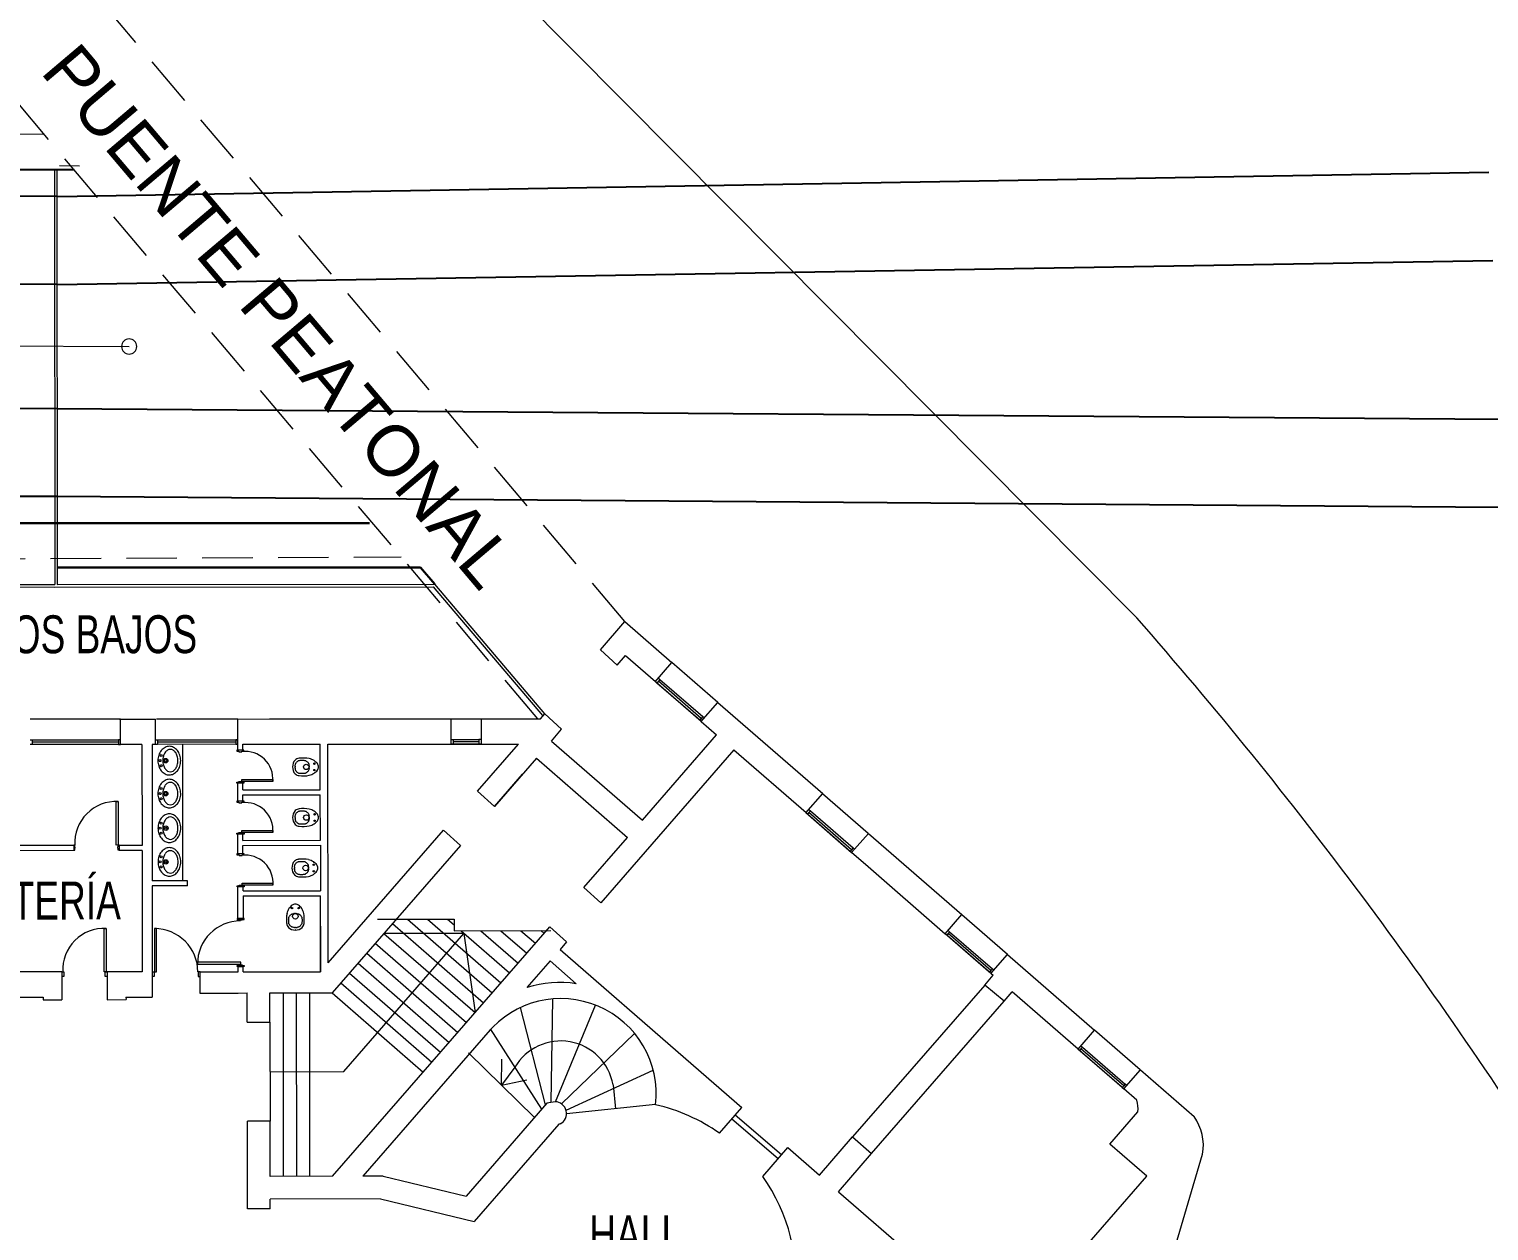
# Model space of a CAD drawing. Header units: millimetres. Extents: x 2669 to 3716, y 1967 to 2664.
# Drawn here: x 3422.39 to 3451.27, y 2209.47 to 2233.24 of the extents above; entities that cross this region are included whole.
import ezdxf

# ---------------------------------------------------------------- set-up
doc = ezdxf.new("R2010")
doc.units = ezdxf.units.MM
doc.linetypes.add('DASHED2', pattern=[0.375, 0.25, -0.125])
for name, color, linetype, lineweight in [('01 Textos', 7, 'Continuous', 15), ('02 L d C', 7, 'Continuous', 5), ('03 Cerramientos', 7, 'Continuous', 15), ('03 Escaleras', 7, 'Continuous', 5), ('03 Manzanas', 253, 'Continuous', 15), ('03 Muros', 7, 'Continuous', 13), ('03 Proyecciones', 7, 'Continuous', 20), ('04 Plataformas', 7, 'Continuous', 30), ('05 Bloques', 7, 'Continuous', 5)]:
    doc.layers.add(name, color=color, linetype=linetype, lineweight=lineweight)
doc.layers.add('vías', color=8, linetype='Continuous')
doc.styles.add('ROMANS', font='arial.ttf', dxfattribs={"width": 0.7})
doc.linetypes.add('FENCELINE2', pattern='A,0.25,-0.1,[132,ltypeshp.shx,S=0.1,R=0,X=-0.1,Y=0],-0.1,1', length=1.45)

msp = doc.modelspace()

# ---------------------------------------------------------------- linework, layer by layer
at = {"layer": '02 L d C'}
for p, q in [((3429.287, 2215.634), (3430.802, 2215.635)), ((3430.802, 2215.635), (3430.803, 2215.403)), ((3430.803, 2215.403), (3432.714, 2215.405)), ((3428.617, 2212.616), (3430.996, 2215.351)), ((3430.996, 2215.351), (3429.413, 2215.35)), ((3430.996, 2215.351), (3431.215, 2213.782)), ((3431.739, 2212.35), (3431.743, 2212.864)), ((3427.158, 2212.614), (3428.617, 2212.616)), ((3432.003, 2212.701), (3431.739, 2212.35)), ((3431.739, 2212.35), (3432.242, 2212.454)), ((3433.945, 2212.356), (3433.994, 2211.88))]:
    msp.add_line(p, q, dxfattribs=at)
msp.add_arc((3432.911, 2212.172), 1.05, 10.0551, 149.7779, dxfattribs=at)
at = {"layer": '03 Cerramientos'}
for p, q in [((3422.892, 2230.46), (3422.9, 2222.253)), ((3422.942, 2230.46), (3422.95, 2222.253)), ((3413, 2222.242), (3422.9, 2222.253)), ((3413, 2222.192), (3430.393, 2222.211)), ((3422.9, 2222.203), (3430.393, 2222.211)), ((3422.95, 2222.253), (3430.416, 2222.261)), ((3432.557, 2219.662), (3430.393, 2222.211)), ((3432.595, 2219.695), (3430.416, 2222.261)), ((3436.017, 2219.922), (3435.11, 2220.709)), ((3435.689, 2219.545), (3434.783, 2220.331)), ((3434.813, 2220.305), (3434.783, 2220.331)), ((3434.783, 2220.331), (3434.783, 2220.331)), ((3434.842, 2220.339), (3434.813, 2220.305)), ((3435.659, 2219.571), (3434.813, 2220.305)), ((3434.842, 2220.399), (3434.872, 2220.373)), ((3434.872, 2220.373), (3434.842, 2220.339)), ((3435.688, 2219.605), (3434.842, 2220.339)), ((3434.842, 2220.339), (3434.842, 2220.339)), ((3434.842, 2220.339), (3434.842, 2220.339)), ((3434.842, 2220.339), (3434.842, 2220.339)), ((3434.872, 2220.373), (3435.718, 2219.639)), ((3424.201, 2219.59), (3422.411, 2219.588)), ((3424.853, 2219.59), (3424.894, 2219.59)), ((3426.521, 2219.592), (3424.911, 2219.59)), ((3430.735, 2219.597), (3431.335, 2219.597)), ((3422.412, 2219.178), (3422.452, 2219.178)), ((3422.452, 2219.178), (3424.162, 2219.18)), ((3422.452, 2219.178), (3422.452, 2219.133)), ((3424.162, 2219.135), (3422.452, 2219.133)), ((3422.452, 2219.133), (3422.452, 2219.133)), ((3422.452, 2219.133), (3422.452, 2219.133)), ((3422.452, 2219.133), (3422.452, 2219.133)), ((3422.452, 2219.133), (3422.452, 2219.088)), ((3424.202, 2219.18), (3424.162, 2219.18)), ((3424.162, 2219.18), (3424.162, 2219.135)), ((3424.162, 2219.135), (3424.162, 2219.135)), ((3424.162, 2219.135), (3424.162, 2219.135)), ((3424.162, 2219.135), (3424.162, 2219.135)), ((3424.162, 2219.135), (3424.162, 2219.09)), ((3424.894, 2219.18), (3424.934, 2219.18)), ((3424.934, 2219.18), (3426.522, 2219.182)), ((3424.934, 2219.18), (3424.934, 2219.135)), ((3426.485, 2219.137), (3424.934, 2219.135)), ((3424.934, 2219.135), (3424.934, 2219.135)), ((3424.934, 2219.135), (3424.934, 2219.135)), ((3424.934, 2219.135), (3424.934, 2219.135)), ((3424.934, 2219.135), (3424.934, 2219.09)), ((3426.525, 2219.182), (3426.485, 2219.182)), ((3426.485, 2219.182), (3426.485, 2219.137)), ((3426.485, 2219.137), (3426.485, 2219.137)), ((3426.485, 2219.137), (3426.485, 2219.137)), ((3426.485, 2219.137), (3426.485, 2219.137)), ((3426.485, 2219.137), (3426.485, 2219.092)), ((3430.74, 2219.187), (3430.78, 2219.187)), ((3430.78, 2219.187), (3431.291, 2219.187)), ((3430.78, 2219.187), (3430.781, 2219.142)), ((3431.291, 2219.142), (3430.781, 2219.142)), ((3430.781, 2219.142), (3430.781, 2219.142)), ((3430.781, 2219.142), (3430.781, 2219.142)), ((3430.781, 2219.142), (3430.781, 2219.142)), ((3430.781, 2219.142), (3430.781, 2219.097)), ((3431.331, 2219.187), (3431.291, 2219.187)), ((3431.291, 2219.187), (3431.291, 2219.142)), ((3431.291, 2219.142), (3431.291, 2219.142)), ((3431.291, 2219.142), (3431.291, 2219.142)), ((3431.291, 2219.142), (3431.291, 2219.142)), ((3431.291, 2219.142), (3431.291, 2219.097)), ((3423.694, 2219.089), (3422.412, 2219.088)), ((3422.452, 2219.088), (3422.412, 2219.088)), ((3422.412, 2219.088), (3422.412, 2219.088)), ((3424.162, 2219.09), (3422.452, 2219.088)), ((3424.162, 2219.09), (3424.202, 2219.09)), ((3424.202, 2219.09), (3424.202, 2219.09)), ((3424.934, 2219.09), (3424.894, 2219.09)), ((3424.894, 2219.09), (3424.894, 2219.09)), ((3426.522, 2219.092), (3424.934, 2219.09)), ((3426.485, 2219.092), (3426.525, 2219.092)), ((3426.622, 2218.976), (3426.503, 2218.976)), ((3426.503, 2218.976), (3426.503, 2218.956)), ((3426.503, 2218.956), (3426.543, 2218.956)), ((3426.522, 2218.977), (3426.522, 2219.092)), ((3426.525, 2219.092), (3426.525, 2219.092)), ((3426.543, 2218.956), (3426.543, 2218.946)), ((3426.543, 2218.946), (3426.603, 2218.946)), ((3426.603, 2218.946), (3426.603, 2218.956)), ((3426.603, 2218.956), (3426.643, 2218.956)), ((3426.622, 2218.977), (3426.622, 2219.092)), ((3426.643, 2218.976), (3426.622, 2218.976)), ((3426.643, 2218.956), (3426.643, 2218.976)), ((3430.736, 2219.097), (3431.336, 2219.097)), ((3430.781, 2219.097), (3430.741, 2219.097)), ((3430.741, 2219.097), (3430.741, 2219.097)), ((3431.291, 2219.097), (3430.781, 2219.097)), ((3431.331, 2219.097), (3431.291, 2219.097)), ((3431.291, 2219.097), (3431.331, 2219.097)), ((3431.331, 2219.097), (3431.331, 2219.097)), ((3426.503, 2218.326), (3426.503, 2218.346)), ((3426.503, 2218.346), (3426.543, 2218.346)), ((3426.522, 2218.326), (3426.503, 2218.326)), ((3426.643, 2218.326), (3426.522, 2218.326)), ((3426.543, 2218.346), (3426.543, 2218.356)), ((3426.543, 2218.356), (3426.603, 2218.356)), ((3426.603, 2218.396), (3427.213, 2218.397)), ((3426.603, 2218.356), (3426.603, 2218.396)), ((3427.213, 2218.357), (3426.603, 2218.356)), ((3426.603, 2218.356), (3426.603, 2218.346)), ((3426.603, 2218.346), (3426.643, 2218.346)), ((3426.643, 2218.346), (3426.643, 2218.326)), ((3427.213, 2218.397), (3427.213, 2218.357)), ((3424.115, 2217.959), (3424.155, 2217.96)), ((3424.116, 2217.099), (3424.115, 2217.959)), ((3424.155, 2217.96), (3424.156, 2217.1)), ((3426.623, 2217.965), (3426.504, 2217.965)), ((3426.504, 2217.965), (3426.504, 2217.945)), ((3426.644, 2217.965), (3426.623, 2217.965)), ((3426.644, 2217.945), (3426.644, 2217.965)), ((3438.992, 2217.325), (3438.086, 2218.111)), ((3426.504, 2217.945), (3426.544, 2217.945)), ((3426.544, 2217.945), (3426.544, 2217.935)), ((3426.544, 2217.935), (3426.604, 2217.935)), ((3426.604, 2217.935), (3426.604, 2217.945)), ((3426.604, 2217.945), (3426.644, 2217.945)), ((3438.665, 2216.947), (3437.758, 2217.734)), ((3437.789, 2217.707), (3437.758, 2217.734)), ((3437.758, 2217.734), (3437.758, 2217.734)), ((3437.818, 2217.741), (3437.789, 2217.707)), ((3438.635, 2216.973), (3437.789, 2217.707)), ((3437.817, 2217.802), (3437.848, 2217.775)), ((3437.848, 2217.775), (3437.818, 2217.741)), ((3438.664, 2217.007), (3437.818, 2217.741)), ((3437.818, 2217.741), (3437.818, 2217.741)), ((3437.818, 2217.741), (3437.818, 2217.741)), ((3437.818, 2217.741), (3437.818, 2217.741)), ((3437.848, 2217.775), (3438.694, 2217.041)), ((3426.604, 2217.385), (3427.214, 2217.386)), ((3426.604, 2217.345), (3426.604, 2217.385)), ((3427.214, 2217.386), (3427.214, 2217.346)), ((3423.296, 2217.099), (3423.276, 2217.099)), ((3423.276, 2217.099), (3423.276, 2217.089)), ((3423.296, 2217.059), (3423.296, 2217.099)), ((3424.156, 2217.1), (3424.116, 2217.099)), ((3424.156, 2217.06), (3424.156, 2217.1)), ((3424.156, 2217.1), (3424.176, 2217.1)), ((3424.156, 2217.06), (3424.156, 2217.1)), ((3424.156, 2217.1), (3424.176, 2217.1)), ((3424.176, 2217.1), (3424.176, 2217.09)), ((3424.176, 2217.1), (3424.176, 2217.09)), ((3426.504, 2217.315), (3426.504, 2217.335)), ((3426.504, 2217.335), (3426.544, 2217.335)), ((3426.523, 2217.315), (3426.504, 2217.315)), ((3426.644, 2217.315), (3426.523, 2217.315)), ((3426.544, 2217.335), (3426.544, 2217.345)), ((3426.544, 2217.345), (3426.604, 2217.345)), ((3427.214, 2217.346), (3426.604, 2217.345)), ((3426.604, 2217.345), (3426.604, 2217.335)), ((3426.604, 2217.335), (3426.644, 2217.335)), ((3426.644, 2217.335), (3426.644, 2217.315)), ((3423.276, 2216.999), (3423.296, 2216.999)), ((3423.306, 2217.059), (3423.296, 2217.059)), ((3423.296, 2216.999), (3423.296, 2217.039)), ((3423.296, 2217.039), (3423.306, 2217.039)), ((3423.306, 2217.039), (3423.306, 2217.059)), ((3424.146, 2217.04), (3424.146, 2217.06)), ((3424.146, 2217.06), (3424.156, 2217.06)), ((3424.146, 2217.04), (3424.146, 2217.06)), ((3424.146, 2217.06), (3424.156, 2217.06)), ((3424.156, 2217.04), (3424.146, 2217.04)), ((3424.156, 2217.04), (3424.146, 2217.04)), ((3424.156, 2217), (3424.156, 2217.04)), ((3424.156, 2217), (3424.156, 2217.04)), ((3424.176, 2217), (3424.156, 2217)), ((3424.176, 2217), (3424.156, 2217)), ((3424.176, 2217.09), (3424.176, 2216.99)), ((3426.624, 2216.923), (3426.505, 2216.923)), ((3426.505, 2216.923), (3426.505, 2216.903)), ((3426.505, 2216.903), (3426.545, 2216.903)), ((3426.545, 2216.903), (3426.545, 2216.893)), ((3426.545, 2216.893), (3426.605, 2216.893)), ((3426.605, 2216.893), (3426.605, 2216.903)), ((3426.605, 2216.903), (3426.645, 2216.903)), ((3426.645, 2216.923), (3426.624, 2216.923)), ((3426.645, 2216.903), (3426.645, 2216.923)), ((3438.664, 2217.007), (3438.635, 2216.973)), ((3438.635, 2216.973), (3438.665, 2216.947)), ((3438.694, 2217.041), (3438.664, 2217.007)), ((3438.664, 2217.007), (3438.664, 2217.007)), ((3438.664, 2217.007), (3438.664, 2217.007)), ((3438.664, 2217.007), (3438.664, 2217.007)), ((3438.665, 2216.947), (3438.665, 2216.947)), ((3438.724, 2217.015), (3438.694, 2217.041)), ((3426.506, 2216.273), (3426.506, 2216.293)), ((3426.506, 2216.293), (3426.546, 2216.293)), ((3426.525, 2216.273), (3426.506, 2216.273)), ((3426.525, 2216.191), (3426.525, 2216.273)), ((3426.646, 2216.273), (3426.525, 2216.273)), ((3426.546, 2216.293), (3426.546, 2216.303)), ((3426.546, 2216.303), (3426.606, 2216.303)), ((3426.605, 2216.343), (3427.215, 2216.344)), ((3426.606, 2216.303), (3426.605, 2216.343)), ((3427.216, 2216.304), (3426.606, 2216.303)), ((3426.606, 2216.303), (3426.606, 2216.293)), ((3426.606, 2216.293), (3426.646, 2216.293)), ((3426.646, 2216.293), (3426.646, 2216.273)), ((3427.215, 2216.344), (3427.216, 2216.304)), ((3441.748, 2214.932), (3440.842, 2215.718)), ((3423.878, 2214.588), (3423.877, 2215.448)), ((3423.877, 2215.448), (3423.917, 2215.448)), ((3423.917, 2215.448), (3423.918, 2214.588)), ((3424.915, 2215.45), (3424.875, 2215.45)), ((3424.875, 2215.45), (3424.876, 2214.59)), ((3424.916, 2214.59), (3424.915, 2215.45)), ((3426.625, 2215.646), (3426.506, 2215.646)), ((3426.506, 2215.646), (3426.506, 2215.626)), ((3426.506, 2215.626), (3426.546, 2215.626)), ((3426.525, 2215.646), (3426.625, 2215.646)), ((3426.546, 2215.626), (3426.546, 2215.616)), ((3426.546, 2215.616), (3426.606, 2215.616)), ((3426.606, 2215.616), (3426.606, 2215.626)), ((3426.606, 2215.626), (3426.646, 2215.626)), ((3426.646, 2215.646), (3426.625, 2215.646)), ((3426.646, 2215.626), (3426.646, 2215.646)), ((3440.573, 2215.408), (3440.604, 2215.382)), ((3440.604, 2215.382), (3440.574, 2215.348)), ((3440.604, 2215.382), (3441.45, 2214.648)), ((3441.421, 2214.554), (3440.514, 2215.34)), ((3440.545, 2215.314), (3440.514, 2215.34)), ((3440.514, 2215.34), (3440.514, 2215.34)), ((3440.574, 2215.348), (3440.545, 2215.314)), ((3441.391, 2214.58), (3440.545, 2215.314)), ((3441.42, 2214.614), (3440.574, 2215.348)), ((3440.574, 2215.348), (3440.574, 2215.348)), ((3440.574, 2215.348), (3440.574, 2215.348)), ((3440.574, 2215.348), (3440.574, 2215.348)), ((3426.578, 2214.783), (3425.718, 2214.782)), ((3426.578, 2214.743), (3426.578, 2214.783)), ((3423.038, 2214.587), (3423.078, 2214.588)), ((3423.078, 2214.498), (3423.038, 2214.497)), ((3423.038, 2214.497), (3423.038, 2214.497)), ((3423.078, 2214.588), (3423.078, 2214.543)), ((3423.078, 2214.543), (3423.078, 2214.543)), ((3423.078, 2214.543), (3423.078, 2214.543)), ((3423.078, 2214.543), (3423.078, 2214.543)), ((3423.078, 2214.543), (3423.078, 2214.498)), ((3423.918, 2214.588), (3423.878, 2214.588)), ((3423.899, 2214.544), (3423.899, 2214.589)), ((3423.899, 2214.589), (3423.939, 2214.589)), ((3423.899, 2214.499), (3423.899, 2214.544)), ((3423.899, 2214.544), (3423.899, 2214.544)), ((3423.899, 2214.544), (3423.899, 2214.544)), ((3423.899, 2214.544), (3423.899, 2214.544)), ((3423.939, 2214.499), (3423.899, 2214.499)), ((3423.939, 2214.589), (3423.939, 2214.589)), ((3424.829, 2214.589), (3424.869, 2214.589)), ((3424.869, 2214.499), (3424.829, 2214.499)), ((3424.829, 2214.499), (3424.829, 2214.499)), ((3424.869, 2214.589), (3424.869, 2214.544)), ((3424.869, 2214.544), (3424.869, 2214.544)), ((3424.869, 2214.544), (3424.869, 2214.544)), ((3424.869, 2214.544), (3424.869, 2214.544)), ((3424.869, 2214.544), (3424.869, 2214.499)), ((3424.876, 2214.59), (3424.916, 2214.59)), ((3425.718, 2214.782), (3425.718, 2214.742)), ((3425.718, 2214.742), (3426.578, 2214.743)), ((3425.775, 2214.59), (3425.735, 2214.59)), ((3425.735, 2214.59), (3425.735, 2214.545)), ((3425.735, 2214.545), (3425.735, 2214.545)), ((3425.735, 2214.545), (3425.735, 2214.545)), ((3425.735, 2214.545), (3425.735, 2214.545)), ((3425.735, 2214.545), (3425.735, 2214.5)), ((3425.735, 2214.5), (3425.775, 2214.5)), ((3425.775, 2214.5), (3425.775, 2214.5)), ((3426.507, 2214.696), (3426.507, 2214.716)), ((3426.507, 2214.716), (3426.547, 2214.716)), ((3426.526, 2214.696), (3426.507, 2214.696)), ((3426.647, 2214.696), (3426.526, 2214.696)), ((3426.547, 2214.716), (3426.547, 2214.726)), ((3426.547, 2214.726), (3426.607, 2214.726)), ((3426.607, 2214.726), (3426.607, 2214.716)), ((3426.607, 2214.716), (3426.647, 2214.716)), ((3426.647, 2214.716), (3426.647, 2214.696)), ((3441.42, 2214.614), (3441.391, 2214.58)), ((3441.391, 2214.58), (3441.421, 2214.554)), ((3441.45, 2214.648), (3441.42, 2214.614)), ((3441.42, 2214.614), (3441.42, 2214.614)), ((3441.42, 2214.614), (3441.42, 2214.614)), ((3441.42, 2214.614), (3441.42, 2214.614)), ((3441.421, 2214.554), (3441.421, 2214.554)), ((3441.423, 2214.557), (3441.465, 2214.521)), ((3441.48, 2214.622), (3441.45, 2214.648)), ((3441.297, 2214.328), (3438.683, 2211.323)), ((3439.06, 2210.995), (3441.681, 2214.008)), ((3444.376, 2212.65), (3443.47, 2213.436)), ((3444.048, 2212.272), (3443.142, 2213.059)), ((3443.172, 2213.033), (3443.142, 2213.059)), ((3443.142, 2213.059), (3443.142, 2213.059)), ((3443.202, 2213.067), (3443.172, 2213.033)), ((3443.201, 2213.127), (3443.231, 2213.101)), ((3443.231, 2213.101), (3443.202, 2213.067)), ((3444.048, 2212.333), (3443.202, 2213.067)), ((3443.202, 2213.067), (3443.202, 2213.067)), ((3443.202, 2213.067), (3443.202, 2213.067)), ((3443.202, 2213.067), (3443.202, 2213.067)), ((3443.231, 2213.101), (3444.077, 2212.367)), ((3444.018, 2212.299), (3443.172, 2213.033)), ((3444.048, 2212.333), (3444.018, 2212.299)), ((3444.018, 2212.299), (3444.048, 2212.272)), ((3444.077, 2212.367), (3444.048, 2212.333)), ((3444.048, 2212.333), (3444.048, 2212.333)), ((3444.048, 2212.333), (3444.048, 2212.333)), ((3444.048, 2212.333), (3444.048, 2212.333)), ((3444.048, 2212.272), (3444.048, 2212.272)), ((3444.107, 2212.34), (3444.077, 2212.367)), ((3437.212, 2210.892), (3436.294, 2211.676)), ((3437.278, 2210.968), (3436.36, 2211.751))]:
    msp.add_line(p, q, dxfattribs=at)
at = {"layer": '03 Cerramientos', "linetype": 'FENCELINE2', "ltscale": 3}
msp.add_line((3400.865, 2227.086), (3424.371, 2226.963), dxfattribs=at)
at = {"layer": '03 Cerramientos'}
for centre, radius, start, end in [((3424.371, 2226.963), 0.15, 0.061, 180.061), ((3424.371, 2226.963), 0.15, 180.061, 0.061), ((3426.67, 2218.405), 0.546, 354.9664, 97.0653), ((3424.117, 2217.138), 0.823, 87.398, 182.724), ((3426.671, 2217.393), 0.546, 354.9664, 97.0653), ((3426.672, 2216.352), 0.546, 354.9664, 97.0653), ((3423.88, 2214.627), 0.823, 87.398, 182.724), ((3424.876, 2214.59), 0.855, 0.061, 90.061), ((3426.578, 2214.743), 0.855, 90.061, 180.061)]:
    msp.add_arc(centre, radius, start, end, dxfattribs=at)
at = {"layer": '03 Escaleras'}
for p, q in [((3429.583, 2215.546), (3431.385, 2213.978)), ((3429.878, 2215.634), (3431.556, 2214.174)), ((3430.274, 2215.635), (3431.727, 2214.371)), ((3430.67, 2215.635), (3430.802, 2215.52)), ((3430.937, 2215.403), (3431.897, 2214.567)), ((3431.332, 2215.403), (3432.068, 2214.763)), ((3431.728, 2215.404), (3432.239, 2214.959)), ((3432.123, 2215.404), (3432.41, 2215.155)), ((3432.519, 2215.405), (3432.58, 2215.351)), ((3429.242, 2215.154), (3431.044, 2213.586)), ((3429.413, 2215.35), (3431.215, 2213.782)), ((3429.071, 2214.958), (3430.873, 2213.39)), ((3428.73, 2214.566), (3430.532, 2212.998)), ((3428.901, 2214.762), (3430.703, 2213.194)), ((3428.559, 2214.37), (3430.361, 2212.801)), ((3427.417, 2214.172), (3427.421, 2210.543)), ((3427.677, 2214.173), (3427.681, 2210.543)), ((3427.937, 2214.173), (3427.941, 2210.544)), ((3428.389, 2214.173), (3430.191, 2212.605)), ((3432.718, 2212.004), (3432.752, 2214.054)), ((3432.807, 2212.02), (3433.598, 2213.931)), ((3432.607, 2211.957), (3432.111, 2213.883)), ((3427.157, 2213.594), (3427.16, 2211.635)), ((3432.533, 2211.871), (3431.518, 2213.462)), ((3432.928, 2211.976), (3434.372, 2213.368)), ((3432.393, 2211.71), (3431.085, 2212.99)), ((3433.016, 2211.851), (3434.739, 2212.645)), ((3434.787, 2211.962), (3433.023, 2211.78))]:
    msp.add_line(p, q, dxfattribs=at)
at = {"layer": '03 Manzanas'}
for p, q in [((3339.944, 2326.719), (3444.304, 2221.595)), ((3423.391, 2230.534), (3422.992, 2230.536))]:
    msp.add_line(p, q, dxfattribs=at)
for centre, radius, start, end in [((3376.805, 2162.39), 89.786, 32.22278, 41.25483), ((3443.529, 2205.5), 10.39, 267.7279, 27.2966)]:
    msp.add_arc(centre, radius, start, end, dxfattribs=at)
at = {"layer": '03 Muros'}
for p, q in [((3433.696, 2220.961), (3434.181, 2221.519)), ((3434.181, 2221.519), (3435.111, 2220.71)), ((3433.696, 2220.961), (3434.029, 2220.658)), ((3434.029, 2220.658), (3434.193, 2220.846)), ((3434.193, 2220.846), (3434.784, 2220.332)), ((3434.777, 2220.325), (3435.111, 2220.71)), ((3432.511, 2219.598), (3432.595, 2219.695)), ((3432.595, 2219.695), (3432.928, 2219.392)), ((3435.683, 2219.538), (3436.017, 2219.922)), ((3436.017, 2219.922), (3438.092, 2218.118)), ((3436.017, 2219.922), (3438.092, 2218.118)), ((3424.184, 2219.59), (3424.894, 2219.59)), ((3424.198, 2219.59), (3424.894, 2219.59)), ((3424.198, 2219.59), (3424.894, 2219.59)), ((3424.199, 2219.09), (3424.198, 2219.59)), ((3424.894, 2219.09), (3424.894, 2219.59)), ((3426.521, 2219.592), (3427.151, 2219.593)), ((3426.522, 2219.092), (3426.521, 2219.592)), ((3427.151, 2219.593), (3428.842, 2219.595)), ((3428.842, 2219.595), (3430.735, 2219.597)), ((3430.735, 2219.597), (3430.736, 2219.097)), ((3431.335, 2219.597), (3432.511, 2219.598)), ((3431.335, 2219.597), (3431.336, 2219.097)), ((3435.688, 2219.605), (3435.659, 2219.571)), ((3435.659, 2219.571), (3435.689, 2219.545)), ((3435.718, 2219.639), (3435.688, 2219.605)), ((3435.688, 2219.605), (3435.688, 2219.605)), ((3435.688, 2219.605), (3435.688, 2219.605)), ((3435.688, 2219.605), (3435.688, 2219.605)), ((3435.689, 2219.545), (3435.994, 2219.279)), ((3435.689, 2219.545), (3435.689, 2219.545)), ((3435.748, 2219.613), (3435.718, 2219.639)), ((3432.724, 2219.157), (3432.928, 2219.392)), ((3432.724, 2219.157), (3434.525, 2217.59)), ((3434.525, 2217.59), (3435.994, 2219.279)), ((3424.624, 2219.09), (3424.199, 2219.09)), ((3424.624, 2219.09), (3424.626, 2217.09)), ((3424.824, 2219.09), (3424.827, 2216.39)), ((3424.894, 2219.09), (3424.824, 2219.09)), ((3425.424, 2219.091), (3425.427, 2216.394)), ((3426.522, 2218.976), (3426.522, 2219.091)), ((3426.622, 2219.092), (3428.152, 2219.094)), ((3426.622, 2218.976), (3426.622, 2219.092)), ((3428.153, 2218.193), (3428.152, 2219.093)), ((3428.302, 2219.094), (3428.843, 2219.095)), ((3428.306, 2214.766), (3428.302, 2219.094)), ((3428.306, 2214.766), (3428.302, 2219.094)), ((3428.843, 2219.095), (3430.736, 2219.097)), ((3431.265, 2218.166), (3432.076, 2219.098)), ((3431.336, 2219.097), (3432.076, 2219.098)), ((3436.334, 2218.984), (3433.7, 2215.956)), ((3436.334, 2218.984), (3437.764, 2217.74)), ((3432.428, 2218.818), (3431.598, 2217.864)), ((3432.428, 2218.818), (3434.232, 2217.249)), ((3426.523, 2217.965), (3426.522, 2218.326)), ((3426.623, 2218.191), (3426.622, 2218.326)), ((3431.598, 2217.864), (3432.154, 2218.502)), ((3426.623, 2218.191), (3428.153, 2218.193)), ((3426.623, 2218.091), (3428.153, 2218.093)), ((3426.623, 2217.965), (3426.623, 2218.091)), ((3428.154, 2217.193), (3428.153, 2218.093)), ((3431.265, 2218.166), (3431.598, 2217.864)), ((3437.76, 2217.736), (3438.092, 2218.118)), ((3428.306, 2214.766), (3430.591, 2217.392)), ((3430.591, 2217.392), (3430.925, 2217.089)), ((3426.524, 2216.923), (3426.523, 2217.315)), ((3426.624, 2217.191), (3426.623, 2217.315)), ((3426.624, 2217.191), (3428.154, 2217.193)), ((3426.624, 2217.091), (3428.154, 2217.093)), ((3428.154, 2217.093), (3428.155, 2216.193)), ((3433.368, 2216.257), (3434.232, 2217.249)), ((3438.665, 2216.948), (3438.997, 2217.33)), ((3438.997, 2217.33), (3440.846, 2215.722)), ((3423.276, 2217.089), (3420.356, 2217.085)), ((3423.276, 2216.989), (3420.356, 2216.985)), ((3423.276, 2217.089), (3423.276, 2216.989)), ((3424.626, 2217.09), (3424.176, 2217.09)), ((3424.626, 2217.09), (3424.176, 2217.09)), ((3424.176, 2217.09), (3424.176, 2216.99)), ((3424.626, 2216.99), (3424.176, 2216.99)), ((3424.626, 2216.99), (3424.176, 2216.99)), ((3424.626, 2216.99), (3424.629, 2214.59)), ((3426.624, 2216.923), (3426.624, 2217.091)), ((3430.925, 2217.089), (3428.389, 2214.173)), ((3438.667, 2216.95), (3438.709, 2216.914)), ((3438.669, 2216.952), (3438.937, 2216.72)), ((3438.937, 2216.72), (3440.518, 2215.345)), ((3425.527, 2216.391), (3424.827, 2216.39)), ((3425.527, 2216.291), (3424.827, 2216.29)), ((3424.827, 2216.29), (3424.829, 2214.59)), ((3425.527, 2216.291), (3425.527, 2216.391)), ((3426.525, 2215.646), (3426.525, 2216.273)), ((3426.625, 2216.191), (3426.625, 2216.273)), ((3433.368, 2216.257), (3433.7, 2215.956)), ((3426.625, 2216.191), (3428.155, 2216.193)), ((3426.625, 2216.091), (3428.155, 2216.093)), ((3426.625, 2216.091), (3426.625, 2215.646)), ((3428.156, 2214.593), (3428.155, 2216.093)), ((3440.516, 2215.342), (3440.846, 2215.722)), ((3428.155, 2215.493), (3428.156, 2214.593)), ((3428.397, 2210.544), (3432.695, 2215.483)), ((3432.695, 2215.483), (3433.026, 2215.182)), ((3433.026, 2215.182), (3432.896, 2215.031)), ((3432.699, 2214.805), (3432.242, 2214.28)), ((3432.699, 2214.805), (3433.218, 2214.354)), ((3432.896, 2215.031), (3435.386, 2212.866)), ((3441.421, 2214.555), (3441.751, 2214.935)), ((3441.751, 2214.935), (3443.471, 2213.438)), ((3423.039, 2214.588), (3421.949, 2214.587)), ((3423.039, 2214.588), (3423.04, 2214.038)), ((3424.629, 2214.59), (3423.939, 2214.589)), ((3423.939, 2214.589), (3423.94, 2214.039)), ((3424.829, 2214.59), (3424.829, 2214.09)), ((3425.772, 2214.59), (3426.526, 2214.591)), ((3425.772, 2214.59), (3425.772, 2214.171)), ((3425.832, 2214.59), (3426.526, 2214.591)), ((3426.459, 2214.591), (3426.526, 2214.591)), ((3426.526, 2214.591), (3426.526, 2214.696)), ((3426.526, 2214.696), (3426.626, 2214.696)), ((3426.626, 2214.591), (3426.626, 2214.696)), ((3426.626, 2214.591), (3428.156, 2214.593)), ((3426.626, 2214.591), (3428.156, 2214.593)), ((3441.297, 2214.328), (3441.465, 2214.521)), ((3441.681, 2214.008), (3441.297, 2214.328)), ((3421.949, 2214.087), (3422.669, 2214.088)), ((3422.669, 2214.088), (3422.67, 2214.038)), ((3422.67, 2214.038), (3423.04, 2214.038)), ((3423.94, 2214.039), (3424.31, 2214.04)), ((3424.309, 2214.09), (3424.829, 2214.09)), ((3424.309, 2214.09), (3424.31, 2214.04)), ((3425.772, 2214.171), (3426.707, 2214.172)), ((3425.772, 2214.171), (3426.527, 2214.171)), ((3425.832, 2214.171), (3426.527, 2214.171)), ((3426.707, 2213.593), (3426.707, 2214.172)), ((3427.157, 2214.172), (3428.389, 2214.173)), ((3427.157, 2213.594), (3427.157, 2214.172)), ((3441.681, 2214.008), (3441.842, 2214.193)), ((3443.144, 2213.061), (3441.842, 2214.193)), ((3426.707, 2213.593), (3427.157, 2213.594)), ((3431.513, 2213.442), (3428.993, 2210.545)), ((3443.144, 2213.061), (3443.471, 2213.438)), ((3435.386, 2212.866), (3436.492, 2211.903)), ((3444.048, 2212.272), (3444.377, 2212.651)), ((3444.377, 2212.651), (3445.439, 2211.727)), ((3444.305, 2212.05), (3444.049, 2212.273)), ((3432.637, 2211.991), (3431.039, 2210.154)), ((3432.798, 2212.02), (3432.637, 2211.991)), ((3436.052, 2211.396), (3436.492, 2211.903)), ((3427.16, 2211.635), (3426.71, 2211.634)), ((3426.711, 2209.899), (3426.71, 2211.634)), ((3427.161, 2210.543), (3427.16, 2211.635)), ((3443.772, 2211.181), (3444.329, 2211.821)), ((3432.872, 2211.576), (3431.199, 2209.653)), ((3432.9, 2211.581), (3432.872, 2211.576)), ((3438.027, 2210.568), (3438.683, 2211.323)), ((3438.683, 2211.323), (3439.06, 2210.995)), ((3436.907, 2210.541), (3437.403, 2211.111)), ((3437.403, 2211.111), (3438.027, 2210.568)), ((3444.503, 2210.545), (3443.772, 2211.181)), ((3438.404, 2210.24), (3439.06, 2210.995)), ((3444.912, 2208.628), (3445.609, 2210.983)), ((3428.397, 2210.544), (3427.161, 2210.543)), ((3429.396, 2210.545), (3428.993, 2210.545)), ((3429.396, 2210.545), (3431.039, 2210.154)), ((3442.829, 2208.621), (3444.503, 2210.545)), ((3438.404, 2210.24), (3439.943, 2208.902)), ((3427.161, 2209.9), (3426.711, 2209.899)), ((3429.343, 2210.095), (3427.161, 2210.093)), ((3427.161, 2209.9), (3427.161, 2210.093)), ((3429.343, 2210.095), (3431.199, 2209.653))]:
    msp.add_line(p, q, dxfattribs=at)
for centre, radius, start, end in [((3432.885, 2212.28), 2.1, 80.8673, 107.819), ((3432.911, 2212.172), 1.888, 353.5971, 140.2063), ((3432.792, 2211.787), 0.233, 297.563, 88.523), ((3433.987, 2208.476), 3.576, 54.7443, 77.0783), ((3443.717, 2211.873), 0.614, 355.1076, 16.72), ((3444.623, 2211.149), 1, 350.4654, 35.3118), ((3433.987, 2208.476), 3.576, 352.8033, 35.2712)]:
    msp.add_arc(centre, radius, start, end, dxfattribs=at)
at = {"layer": '03 Proyecciones', "linetype": 'DASHED2', "ltscale": 4}
for p, q in [((3434.181, 2221.519), (3422.394, 2235.475)), ((3432.458, 2219.598), (3419.98, 2234.372)), ((3422.693, 2231.16), (3385.308, 2231.353)), ((3385.317, 2222.599), (3429.755, 2222.799))]:
    msp.add_line(p, q, dxfattribs=at)
at = {"layer": '04 Plataformas'}
for p, q in [((3423.285, 2230.458), (3230.892, 2231.454)), ((3216.451, 2223.353), (3429.127, 2223.469)), ((3422.95, 2222.592), (3430.134, 2222.592)), ((3430.134, 2222.592), (3430.416, 2222.261))]:
    msp.add_line(p, q, dxfattribs=at)
at = {"layer": '05 Bloques'}
for p, q in [((3427.654, 2218.659), (3427.655, 2218.677)), ((3427.654, 2218.659), (3427.654, 2218.644)), ((3427.654, 2218.629), (3427.654, 2218.644)), ((3427.654, 2218.629), (3427.655, 2218.611)), ((3427.933, 2218.659), (3427.932, 2218.677)), ((3427.933, 2218.629), (3427.932, 2218.612)), ((3427.933, 2218.659), (3427.933, 2218.644)), ((3427.933, 2218.629), (3427.933, 2218.644)), ((3427.655, 2217.657), (3427.656, 2217.675)), ((3427.935, 2217.658), (3427.933, 2217.675)), ((3427.655, 2217.657), (3427.655, 2217.643)), ((3427.655, 2217.628), (3427.655, 2217.642)), ((3427.655, 2217.628), (3427.656, 2217.61)), ((3427.935, 2217.628), (3427.933, 2217.61)), ((3427.935, 2217.658), (3427.935, 2217.643)), ((3427.935, 2217.628), (3427.935, 2217.643)), ((3427.641, 2216.659), (3427.642, 2216.676)), ((3427.641, 2216.659), (3427.641, 2216.644)), ((3427.641, 2216.629), (3427.641, 2216.644)), ((3427.641, 2216.629), (3427.642, 2216.611)), ((3427.921, 2216.659), (3427.919, 2216.677)), ((3427.921, 2216.629), (3427.919, 2216.611)), ((3427.921, 2216.659), (3427.921, 2216.644)), ((3427.921, 2216.629), (3427.921, 2216.644)), ((3427.645, 2215.746), (3427.627, 2215.745)), ((3427.645, 2215.746), (3427.66, 2215.746)), ((3427.674, 2215.746), (3427.66, 2215.746)), ((3427.674, 2215.746), (3427.692, 2215.745)), ((3427.645, 2215.466), (3427.627, 2215.467)), ((3427.645, 2215.466), (3427.66, 2215.466)), ((3427.675, 2215.466), (3427.66, 2215.466)), ((3427.675, 2215.466), (3427.693, 2215.467))]:
    msp.add_line(p, q, dxfattribs=at)
for centre, radius in [((3425.003, 2218.869), 0.0198), ((3424.982, 2218.769), 0.0198), ((3425.003, 2218.669), 0.0198), ((3425.095, 2218.769), 0.044), ((3425.095, 2218.769), 0.022), ((3427.875, 2218.644), 0.0535), ((3428.038, 2218.708), 0.0141), ((3428.038, 2218.581), 0.0141), ((3424.983, 2218.116), 0.0198), ((3425.003, 2218.216), 0.0198), ((3425.003, 2218.016), 0.0198), ((3425.096, 2218.116), 0.044), ((3425.096, 2218.116), 0.022), ((3427.877, 2217.643), 0.0535), ((3428.039, 2217.707), 0.0141), ((3424.984, 2217.433), 0.0198), ((3425.004, 2217.533), 0.0198), ((3425.097, 2217.433), 0.044), ((3425.097, 2217.433), 0.022), ((3428.039, 2217.579), 0.0141), ((3425.004, 2217.333), 0.0198), ((3425.005, 2216.865), 0.0198), ((3425.097, 2216.765), 0.044), ((3424.985, 2216.765), 0.0198), ((3425.005, 2216.665), 0.0198), ((3425.097, 2216.765), 0.022), ((3427.863, 2216.644), 0.0535), ((3428.025, 2216.708), 0.0141), ((3428.025, 2216.58), 0.0141), ((3427.596, 2215.85), 0.0141), ((3427.66, 2215.688), 0.0535), ((3427.723, 2215.85), 0.0141)]:
    msp.add_circle(centre, radius, dxfattribs=at)
for centre, radius, start, end in [((3425.295, 2218.769), 0.354, 161.803, 180.061), ((3425.232, 2218.79), 0.287, 141.5251, 161.803), ((3425.192, 2218.822), 0.236, 117.5385, 141.5251), ((3425.365, 2218.769), 0.329, 164.4589, 180.061), ((3425.277, 2218.794), 0.237, 146.0748, 164.4589), ((3425.221, 2218.831), 0.17, 121.6283, 146.0748), ((3425.166, 2218.871), 0.181, 90.061, 117.5385), ((3425.186, 2218.888), 0.103, 90.061, 121.6283), ((3425.166, 2218.871), 0.181, 62.5835, 90.061), ((3425.186, 2218.888), 0.103, 58.4937, 90.061), ((3425.151, 2218.831), 0.17, 34.0472, 58.4937), ((3425.141, 2218.822), 0.236, 38.5969, 62.5835), ((3425.096, 2218.794), 0.237, 15.6631, 34.0472), ((3425.007, 2218.769), 0.329, 0.061, 15.6631), ((3425.101, 2218.79), 0.287, 18.319, 38.5969), ((3425.037, 2218.769), 0.354, 0.061, 18.319), ((3425.295, 2218.769), 0.354, 180.061, 198.319), ((3425.232, 2218.748), 0.287, 198.319, 218.5969), ((3425.192, 2218.716), 0.236, 218.5969, 242.5835), ((3425.365, 2218.769), 0.329, 180.061, 195.6631), ((3425.277, 2218.745), 0.237, 195.6631, 214.0472), ((3425.222, 2218.707), 0.17, 214.0472, 238.4937), ((3425.187, 2218.65), 0.103, 238.4937, 270.061), ((3425.187, 2218.65), 0.103, 270.061, 301.6283), ((3425.151, 2218.707), 0.17, 301.6283, 326.0748), ((3425.141, 2218.716), 0.236, 297.5385, 321.5251), ((3425.096, 2218.744), 0.237, 326.0748, 344.4589), ((3425.007, 2218.769), 0.329, 344.4589, 0.061), ((3425.101, 2218.748), 0.287, 321.5251, 341.803), ((3425.037, 2218.769), 0.354, 341.803, 0.061), ((3427.801, 2218.65), 0.196, 138.2314, 181.9315), ((3427.801, 2218.638), 0.196, 178.1905, 221.8906), ((3427.606, 2218.644), 0.000649, 181.9315, 178.1905), ((3427.753, 2218.666), 0.151, 97.4127, 130.5426), ((3427.415, 2218.758), 0.254, 341.3885, 347.9751), ((3427.415, 2218.53), 0.254, 12.1469, 18.7335), ((3427.597, 2218.744), 0.0766, 329.3854, 341.3885), ((3427.597, 2218.544), 0.0766, 18.7335, 30.7366), ((3427.593, 2218.788), 0.102, 317.9264, 329.3854), ((3427.593, 2218.5), 0.102, 30.7366, 42.1956), ((3427.584, 2218.858), 0.156, 308.6408, 317.9264), ((3427.584, 2218.43), 0.156, 42.1956, 51.4812), ((3427.605, 2218.915), 0.187, 300.3241, 308.6408), ((3427.715, 2218.804), 0.0358, 281.2406, 300.3241), ((3427.812, 2218.169), 0.652, 79.1874, 96.9618), ((3427.723, 2218.877), 0.105, 275.5552, 281.2406), ((3427.703, 2219.467), 0.694, 273.3481, 275.5552), ((3427.77, 2218.934), 0.158, 270.061, 273.3481), ((3427.793, 2219.159), 0.383, 267.9508, 270.061), ((3427.793, 2219.159), 0.383, 270.061, 272.1712), ((3427.816, 2218.934), 0.158, 266.7739, 270.061), ((3427.882, 2219.467), 0.694, 264.5668, 266.7739), ((3427.864, 2218.877), 0.105, 258.8814, 264.5668), ((3427.872, 2218.804), 0.0358, 239.7979, 258.8814), ((3427.981, 2218.915), 0.187, 231.4812, 239.7979), ((3428.003, 2218.858), 0.156, 222.1956, 231.4812), ((3428.003, 2218.431), 0.156, 128.6408, 137.9264), ((3427.994, 2218.788), 0.102, 210.7366, 222.1956), ((3427.994, 2218.5), 0.102, 137.9264, 149.3854), ((3427.99, 2218.744), 0.0766, 198.7335, 210.7366), ((3427.99, 2218.544), 0.0766, 149.3854, 161.3885), ((3428.172, 2218.758), 0.254, 192.1469, 198.7335), ((3428.173, 2218.531), 0.254, 161.3885, 167.9751), ((3427.87, 2218.522), 0.294, 57.2725, 77.2851), ((3427.791, 2218.425), 0.419, 42.7691, 55.4135), ((3427.791, 2218.863), 0.419, 304.7085, 317.3528), ((3427.93, 2218.624), 0.189, 6.2843, 26.9978), ((3427.931, 2218.664), 0.188, 333.1125, 353.9225), ((3425.232, 2218.137), 0.287, 141.5251, 161.803), ((3425.192, 2218.169), 0.236, 117.5385, 141.5251), ((3425.278, 2218.141), 0.237, 146.0748, 164.4589), ((3425.222, 2218.179), 0.17, 121.6283, 146.0748), ((3425.166, 2218.667), 0.181, 242.5835, 270.061), ((3425.167, 2218.218), 0.181, 90.061, 117.5385), ((3425.187, 2218.236), 0.103, 90.061, 121.6283), ((3425.166, 2218.667), 0.181, 270.061, 297.5385), ((3425.167, 2218.218), 0.181, 62.5835, 90.061), ((3425.187, 2218.236), 0.103, 58.4937, 90.061), ((3425.152, 2218.178), 0.17, 34.0472, 58.4937), ((3425.141, 2218.169), 0.236, 38.5969, 62.5835), ((3425.096, 2218.141), 0.237, 15.6631, 34.0472), ((3425.101, 2218.137), 0.287, 18.319, 38.5969), ((3427.753, 2218.622), 0.151, 229.5794, 262.7093), ((3427.606, 2218.373), 0.187, 51.4812, 59.7979), ((3427.715, 2218.484), 0.0358, 59.7979, 78.8814), ((3427.724, 2218.411), 0.105, 78.8814, 84.5668), ((3427.811, 2219.119), 0.652, 263.1602, 280.9346), ((3427.705, 2217.821), 0.694, 84.5668, 86.7739), ((3427.771, 2218.354), 0.158, 86.7739, 90.061), ((3427.794, 2218.129), 0.383, 90.061, 92.1712), ((3427.794, 2218.129), 0.383, 87.9508, 90.061), ((3427.817, 2218.354), 0.158, 90.061, 93.3481), ((3427.884, 2217.821), 0.694, 93.3481, 95.5552), ((3427.864, 2218.411), 0.105, 95.5552, 101.2406), ((3427.872, 2218.485), 0.0358, 101.2406, 120.3241), ((3427.982, 2218.374), 0.187, 120.3241, 128.6408), ((3427.87, 2218.766), 0.294, 282.8369, 302.8495), ((3425.295, 2218.116), 0.354, 161.803, 180.061), ((3425.295, 2218.116), 0.354, 180.061, 198.319), ((3425.232, 2218.096), 0.287, 198.319, 218.5969), ((3425.366, 2218.117), 0.329, 164.4589, 180.061), ((3425.366, 2218.117), 0.329, 180.061, 195.6631), ((3425.278, 2218.092), 0.237, 195.6631, 214.0472), ((3425.152, 2218.054), 0.17, 301.6283, 326.0748), ((3425.096, 2218.092), 0.237, 326.0748, 344.4589), ((3425.008, 2218.116), 0.329, 0.061, 15.6631), ((3425.008, 2218.116), 0.329, 344.4589, 0.061), ((3425.101, 2218.095), 0.287, 321.5251, 341.803), ((3425.038, 2218.116), 0.354, 0.061, 18.319), ((3425.038, 2218.116), 0.354, 341.803, 0.061), ((3425.192, 2218.064), 0.236, 218.5969, 242.5835), ((3425.193, 2217.486), 0.236, 117.5385, 141.5251), ((3425.222, 2218.054), 0.17, 214.0472, 238.4937), ((3425.167, 2218.015), 0.181, 242.5835, 270.061), ((3425.167, 2217.535), 0.181, 90.061, 117.5385), ((3425.187, 2217.997), 0.103, 238.4937, 270.061), ((3425.167, 2218.015), 0.181, 270.061, 297.5385), ((3425.167, 2217.535), 0.181, 62.5835, 90.061), ((3425.187, 2217.997), 0.103, 270.061, 301.6283), ((3425.141, 2218.064), 0.236, 297.5385, 321.5251), ((3425.142, 2217.486), 0.236, 38.5969, 62.5835), ((3427.802, 2217.649), 0.196, 138.2314, 181.9315), ((3427.754, 2217.665), 0.151, 97.4127, 130.5426), ((3427.416, 2217.756), 0.254, 341.3885, 347.9751), ((3427.598, 2217.742), 0.0766, 329.3854, 341.3885), ((3427.594, 2217.787), 0.102, 317.9264, 329.3854), ((3427.585, 2217.856), 0.156, 308.6408, 317.9264), ((3427.606, 2217.913), 0.187, 300.3241, 308.6408), ((3427.716, 2217.802), 0.0358, 281.2406, 300.3241), ((3427.813, 2217.168), 0.652, 79.1874, 96.9618), ((3427.724, 2217.875), 0.105, 275.5552, 281.2406), ((3427.704, 2218.466), 0.694, 273.3481, 275.5552), ((3427.771, 2217.933), 0.158, 270.061, 273.3481), ((3427.794, 2218.158), 0.383, 267.9508, 270.061), ((3427.794, 2218.158), 0.383, 270.061, 272.1712), ((3427.818, 2217.933), 0.158, 266.7739, 270.061), ((3427.883, 2218.466), 0.694, 264.5668, 266.7739), ((3427.865, 2217.876), 0.105, 258.8814, 264.5668), ((3427.873, 2217.802), 0.0358, 239.7979, 258.8814), ((3427.982, 2217.914), 0.187, 231.4812, 239.7979), ((3428.004, 2217.857), 0.156, 222.1956, 231.4812), ((3427.995, 2217.787), 0.102, 210.7366, 222.1956), ((3427.991, 2217.743), 0.0766, 198.7335, 210.7366), ((3428.173, 2217.757), 0.254, 192.1469, 198.7335), ((3427.871, 2217.521), 0.294, 57.2725, 77.2851), ((3427.792, 2217.423), 0.419, 42.7691, 55.4135), ((3427.932, 2217.622), 0.189, 6.2843, 26.9978), ((3425.296, 2217.433), 0.354, 161.803, 180.061), ((3425.296, 2217.433), 0.354, 180.061, 198.319), ((3425.233, 2217.454), 0.287, 141.5251, 161.803), ((3425.367, 2217.433), 0.329, 164.4589, 180.061), ((3425.367, 2217.433), 0.329, 180.061, 195.6631), ((3425.279, 2217.458), 0.237, 146.0748, 164.4589), ((3425.223, 2217.495), 0.17, 121.6283, 146.0748), ((3425.188, 2217.552), 0.103, 90.061, 121.6283), ((3425.188, 2217.552), 0.103, 58.4937, 90.061), ((3425.153, 2217.495), 0.17, 34.0472, 58.4937), ((3425.097, 2217.457), 0.237, 15.6631, 34.0472), ((3425.102, 2217.454), 0.287, 18.319, 38.5969), ((3425.009, 2217.433), 0.329, 0.061, 15.6631), ((3425.009, 2217.433), 0.329, 344.4589, 0.061), ((3425.039, 2217.433), 0.354, 0.061, 18.319), ((3425.039, 2217.433), 0.354, 341.803, 0.061), ((3427.607, 2217.642), 0.000649, 181.9315, 178.1905), ((3427.802, 2217.636), 0.196, 178.1905, 221.8906), ((3427.416, 2217.528), 0.254, 12.1469, 18.7335), ((3427.754, 2217.62), 0.151, 229.5794, 262.7093), ((3427.598, 2217.543), 0.0766, 18.7335, 30.7366), ((3427.595, 2217.498), 0.102, 30.7366, 42.1956), ((3427.586, 2217.429), 0.156, 42.1956, 51.4812), ((3427.607, 2217.372), 0.187, 51.4812, 59.7979), ((3427.717, 2217.483), 0.0358, 59.7979, 78.8814), ((3427.725, 2217.41), 0.105, 78.8814, 84.5668), ((3427.812, 2218.117), 0.652, 263.1602, 280.9346), ((3427.706, 2216.819), 0.694, 84.5668, 86.7739), ((3427.772, 2217.353), 0.158, 86.7739, 90.061), ((3427.795, 2217.127), 0.383, 90.061, 92.1712), ((3427.795, 2217.127), 0.383, 87.9508, 90.061), ((3427.818, 2217.353), 0.158, 90.061, 93.3481), ((3427.885, 2216.819), 0.694, 93.3481, 95.5552), ((3427.865, 2217.41), 0.105, 95.5552, 101.2406), ((3427.873, 2217.483), 0.0358, 101.2406, 120.3241), ((3427.983, 2217.372), 0.187, 120.3241, 128.6408), ((3428.004, 2217.429), 0.156, 128.6408, 137.9264), ((3427.995, 2217.499), 0.102, 137.9264, 149.3854), ((3427.991, 2217.543), 0.0766, 149.3854, 161.3885), ((3428.174, 2217.529), 0.254, 161.3885, 167.9751), ((3427.871, 2217.764), 0.294, 282.8369, 302.8495), ((3427.792, 2217.862), 0.419, 304.7085, 317.3528), ((3427.932, 2217.663), 0.188, 333.1125, 353.9225), ((3425.233, 2217.412), 0.287, 198.319, 218.5969), ((3425.193, 2217.38), 0.236, 218.5969, 242.5835), ((3425.279, 2217.408), 0.237, 195.6631, 214.0472), ((3425.223, 2217.371), 0.17, 214.0472, 238.4937), ((3425.168, 2217.331), 0.181, 242.5835, 270.061), ((3425.188, 2217.314), 0.103, 238.4937, 270.061), ((3425.168, 2217.331), 0.181, 270.061, 297.5385), ((3425.188, 2217.314), 0.103, 270.061, 301.6283), ((3425.153, 2217.371), 0.17, 301.6283, 326.0748), ((3425.142, 2217.38), 0.236, 297.5385, 321.5251), ((3425.097, 2217.408), 0.237, 326.0748, 344.4589), ((3425.102, 2217.412), 0.287, 321.5251, 341.803), ((3425.297, 2216.765), 0.354, 161.803, 180.061), ((3425.234, 2216.786), 0.287, 141.5251, 161.803), ((3425.194, 2216.817), 0.236, 117.5385, 141.5251), ((3425.367, 2216.765), 0.329, 164.4589, 180.061), ((3425.279, 2216.789), 0.237, 146.0748, 164.4589), ((3425.224, 2216.827), 0.17, 121.6283, 146.0748), ((3425.168, 2216.867), 0.181, 90.061, 117.5385), ((3425.188, 2216.884), 0.103, 90.061, 121.6283), ((3425.168, 2216.867), 0.181, 62.5835, 90.061), ((3425.188, 2216.884), 0.103, 58.4937, 90.061), ((3425.153, 2216.827), 0.17, 34.0472, 58.4937), ((3425.143, 2216.817), 0.236, 38.5969, 62.5835), ((3425.098, 2216.789), 0.237, 15.6631, 34.0472), ((3425.01, 2216.765), 0.329, 0.061, 15.6631), ((3425.103, 2216.785), 0.287, 18.319, 38.5969), ((3425.04, 2216.765), 0.354, 0.061, 18.319), ((3427.74, 2216.666), 0.151, 97.4127, 130.5426), ((3427.8, 2216.169), 0.652, 79.1874, 96.9618), ((3427.857, 2216.522), 0.294, 57.2725, 77.2851), ((3425.297, 2216.765), 0.354, 180.061, 198.319), ((3425.234, 2216.744), 0.287, 198.319, 218.5969), ((3425.194, 2216.712), 0.236, 218.5969, 242.5835), ((3425.367, 2216.765), 0.329, 180.061, 195.6631), ((3425.279, 2216.74), 0.237, 195.6631, 214.0472), ((3425.224, 2216.703), 0.17, 214.0472, 238.4937), ((3425.189, 2216.645), 0.103, 238.4937, 270.061), ((3425.189, 2216.645), 0.103, 270.061, 301.6283), ((3425.153, 2216.703), 0.17, 301.6283, 326.0748), ((3425.143, 2216.712), 0.236, 297.5385, 321.5251), ((3425.098, 2216.74), 0.237, 326.0748, 344.4589), ((3425.01, 2216.765), 0.329, 344.4589, 0.061), ((3425.103, 2216.744), 0.287, 321.5251, 341.803), ((3425.04, 2216.765), 0.354, 341.803, 0.061), ((3427.788, 2216.65), 0.196, 138.2314, 181.9315), ((3427.788, 2216.637), 0.196, 178.1905, 221.8906), ((3427.593, 2216.644), 0.000649, 181.9315, 178.1905), ((3427.402, 2216.757), 0.254, 341.3885, 347.9751), ((3427.402, 2216.53), 0.254, 12.1469, 18.7335), ((3427.584, 2216.744), 0.0766, 329.3854, 341.3885), ((3427.584, 2216.544), 0.0766, 18.7335, 30.7366), ((3427.58, 2216.788), 0.102, 317.9264, 329.3854), ((3427.581, 2216.5), 0.102, 30.7366, 42.1956), ((3427.571, 2216.857), 0.156, 308.6408, 317.9264), ((3427.572, 2216.43), 0.156, 42.1956, 51.4812), ((3427.592, 2216.914), 0.187, 300.3241, 308.6408), ((3427.593, 2216.373), 0.187, 51.4812, 59.7979), ((3427.702, 2216.803), 0.0358, 281.2406, 300.3241), ((3427.703, 2216.484), 0.0358, 59.7979, 78.8814), ((3427.71, 2216.877), 0.105, 275.5552, 281.2406), ((3427.69, 2217.467), 0.694, 273.3481, 275.5552), ((3427.757, 2216.934), 0.158, 270.061, 273.3481), ((3427.78, 2217.159), 0.383, 267.9508, 270.061), ((3427.78, 2217.159), 0.383, 270.061, 272.1712), ((3427.804, 2216.934), 0.158, 266.7739, 270.061), ((3427.87, 2217.467), 0.694, 264.5668, 266.7739), ((3427.851, 2216.877), 0.105, 258.8814, 264.5668), ((3427.851, 2216.411), 0.105, 95.5552, 101.2406), ((3427.859, 2216.804), 0.0358, 239.7979, 258.8814), ((3427.859, 2216.484), 0.0358, 101.2406, 120.3241), ((3427.968, 2216.915), 0.187, 231.4812, 239.7979), ((3427.969, 2216.373), 0.187, 120.3241, 128.6408), ((3427.99, 2216.858), 0.156, 222.1956, 231.4812), ((3427.99, 2216.43), 0.156, 128.6408, 137.9264), ((3427.981, 2216.788), 0.102, 210.7366, 222.1956), ((3427.981, 2216.5), 0.102, 137.9264, 149.3854), ((3427.977, 2216.744), 0.0766, 198.7335, 210.7366), ((3427.978, 2216.544), 0.0766, 149.3854, 161.3885), ((3428.159, 2216.758), 0.254, 192.1469, 198.7335), ((3428.16, 2216.53), 0.254, 161.3885, 167.9751), ((3427.857, 2216.765), 0.294, 282.8369, 302.8495), ((3427.778, 2216.425), 0.419, 42.7691, 55.4135), ((3427.778, 2216.863), 0.419, 304.7085, 317.3528), ((3427.918, 2216.624), 0.189, 6.2843, 26.9978), ((3427.918, 2216.664), 0.188, 333.1125, 353.9225), ((3425.168, 2216.663), 0.181, 242.5835, 270.061), ((3425.168, 2216.663), 0.181, 270.061, 297.5385), ((3427.74, 2216.621), 0.151, 229.5794, 262.7093), ((3427.711, 2216.411), 0.105, 78.8814, 84.5668), ((3427.799, 2217.119), 0.652, 263.1602, 280.9346), ((3427.692, 2215.821), 0.694, 84.5668, 86.7739), ((3427.758, 2216.354), 0.158, 86.7739, 90.061), ((3427.781, 2216.129), 0.383, 90.061, 92.1712), ((3427.781, 2216.129), 0.383, 87.9508, 90.061), ((3427.804, 2216.354), 0.158, 90.061, 93.3481), ((3427.871, 2215.821), 0.694, 93.3481, 95.5552), ((3428.135, 2215.625), 0.652, 169.1874, 186.9618), ((3427.781, 2215.682), 0.294, 147.2725, 167.2851), ((3426.836, 2215.695), 0.694, 354.5668, 356.7739), ((3427.427, 2215.676), 0.105, 348.8814, 354.5668), ((3427.5, 2215.684), 0.0358, 329.7979, 348.8814), ((3427.879, 2215.603), 0.419, 132.7691, 145.4135), ((3427.389, 2215.794), 0.187, 321.4812, 329.7979), ((3427.446, 2215.815), 0.156, 312.1956, 321.4812), ((3427.515, 2215.806), 0.102, 300.7366, 312.1956), ((3427.56, 2215.803), 0.0766, 288.7335, 300.7366), ((3427.68, 2215.743), 0.189, 96.2843, 116.9978), ((3427.545, 2215.985), 0.254, 282.1469, 288.7335), ((3427.64, 2215.743), 0.188, 63.1125, 83.9225), ((3427.773, 2215.985), 0.254, 251.3885, 257.9751), ((3427.759, 2215.803), 0.0766, 239.3854, 251.3885), ((3427.441, 2215.603), 0.419, 34.7085, 47.3528), ((3427.804, 2215.806), 0.102, 227.9264, 239.3854), ((3427.873, 2215.815), 0.156, 218.6408, 227.9264), ((3427.93, 2215.794), 0.187, 210.3241, 218.6408), ((3427.819, 2215.684), 0.0358, 191.2406, 210.3241), ((3427.538, 2215.682), 0.294, 12.8369, 32.8495), ((3427.893, 2215.676), 0.105, 185.5552, 191.2406), ((3428.483, 2215.697), 0.694, 183.3481, 185.5552), ((3427.185, 2215.624), 0.652, 353.1602, 10.9346), ((3427.638, 2215.565), 0.151, 187.4127, 220.5426), ((3427.653, 2215.613), 0.196, 228.2314, 271.9315), ((3427.37, 2215.629), 0.158, 356.7739, 0.061), ((3427.145, 2215.606), 0.383, 0.061, 2.1712), ((3427.145, 2215.605), 0.383, 357.9508, 0.061), ((3427.37, 2215.582), 0.158, 0.061, 3.3481), ((3426.837, 2215.515), 0.694, 3.3481, 5.5552), ((3427.427, 2215.535), 0.105, 5.5552, 11.2406), ((3427.5, 2215.528), 0.0358, 11.2406, 30.3241), ((3427.389, 2215.418), 0.187, 30.3241, 38.6408), ((3427.446, 2215.396), 0.156, 38.6408, 47.9264), ((3427.516, 2215.406), 0.102, 47.9264, 59.3854), ((3427.56, 2215.409), 0.0766, 59.3854, 71.3885), ((3427.546, 2215.227), 0.254, 71.3885, 77.9751), ((3427.66, 2215.418), 0.000649, 271.9315, 268.1905), ((3427.666, 2215.613), 0.196, 268.1905, 311.8906), ((3427.774, 2215.227), 0.254, 102.1469, 108.7335), ((3427.76, 2215.409), 0.0766, 108.7335, 120.7366), ((3427.804, 2215.406), 0.102, 120.7366, 132.1956), ((3427.874, 2215.397), 0.156, 132.1956, 141.4812), ((3427.931, 2215.418), 0.187, 141.4812, 149.7979), ((3427.819, 2215.528), 0.0358, 149.7979, 168.8814), ((3427.893, 2215.536), 0.105, 168.8814, 174.5668), ((3428.483, 2215.517), 0.694, 174.5668, 176.7739), ((3427.95, 2215.63), 0.158, 180.061, 183.3481), ((3428.175, 2215.607), 0.383, 177.9508, 180.061), ((3428.175, 2215.606), 0.383, 180.061, 182.1712), ((3427.95, 2215.583), 0.158, 176.7739, 180.061), ((3427.682, 2215.565), 0.151, 319.5794, 352.7093)]:
    msp.add_arc(centre, radius, start, end, dxfattribs=at)
at = {"layer": 'vías'}
for p, q in [((3422.952, 2229.933), (3216.151, 2230.411)), ((3422.952, 2229.933), (3451.27, 2230.41)), ((3422.948, 2228.193), (3216.152, 2228.671)), ((3422.948, 2228.193), (3451.347, 2228.668)), ((3422.943, 2225.733), (3216.154, 2226.211)), ((3451.491, 2225.517), (3422.943, 2225.733)), ((3422.938, 2223.993), (3216.156, 2224.471)), ((3451.472, 2223.777), (3422.938, 2223.993))]:
    msp.add_line(p, q, dxfattribs=at)

# ---------------------------------------------------------------- texts
at = {"layer": '01 Textos', "style": 'ROMANS'}
msp.add_text('PUENTE PEATONAL', height=1, rotation=310.2623, dxfattribs=at).set_placement((3422.594, 2232.394))
at = {"layer": '01 Textos', "style": 'ROMANS', "width": 0.7}
for s, p in [('ANDÉN 5 TECHOS BAJOS', (3416.671, 2220.887)), ('BOLETERÍA', (3420.092, 2215.622)), ('HALL', (3433.475, 2209.019))]:
    msp.add_text(s, height=0.75, rotation=0.061, dxfattribs=at).set_placement(p)

doc.saveas('drawing.dxf')
